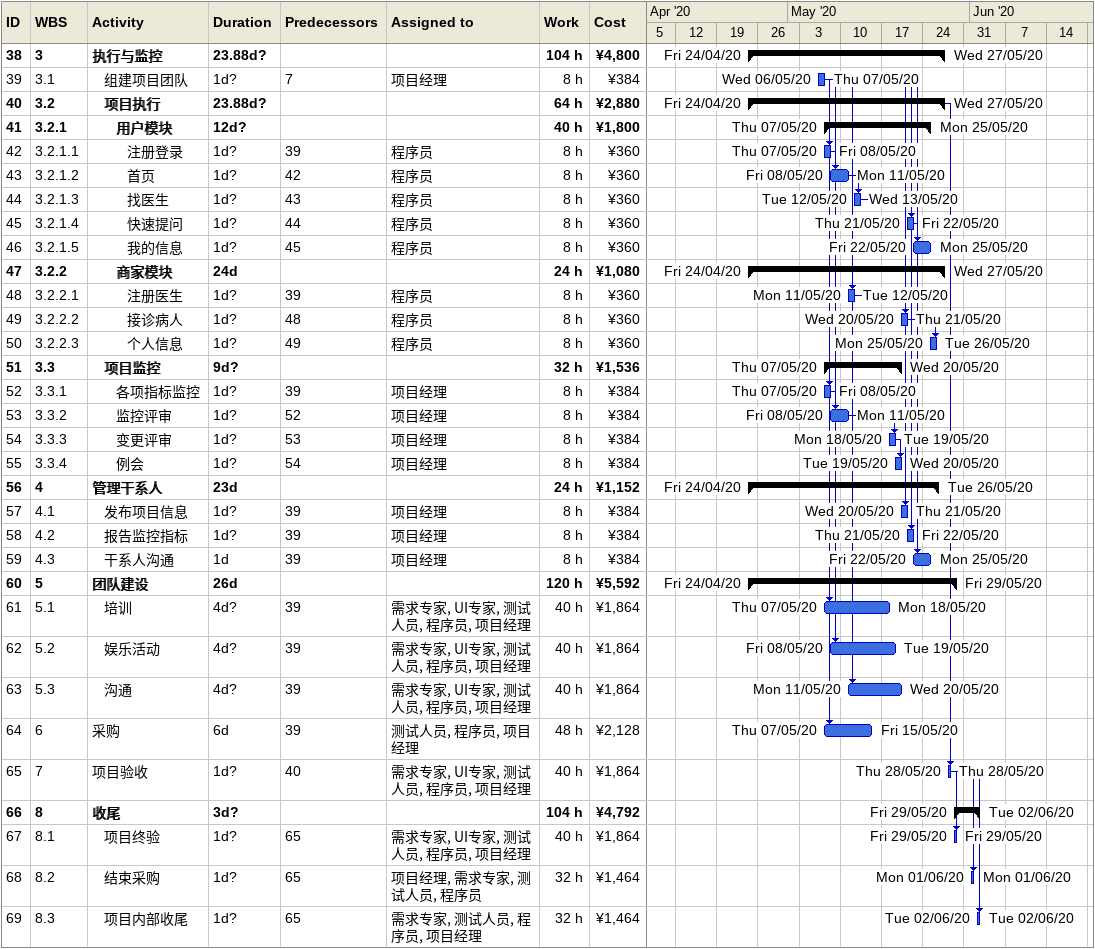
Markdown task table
| ID | WBS | Task | Duration | Start | Finish | Predecessors | Resources | Work (h) | Cost (¥) |
|---|---|---|---|---|---|---|---|---|---|
| 38 | 3 | **执行与监控** | 23.88d? | 2020-04-24 | 2020-05-27 |  |  | 104 | 4800 |
| 39 | 3.1 | 组建项目团队 | 1d? | 2020-05-06 | 2020-05-07 | 7 | 项目经理 | 8 | 384 |
| 40 | 3.2 | **项目执行** | 23.88d? | 2020-04-24 | 2020-05-27 |  |  | 64 | 2880 |
| 41 | 3.2.1 | **用户模块** | 12d? | 2020-05-07 | 2020-05-25 |  |  | 40 | 1800 |
| 42 | 3.2.1.1 | 注册登录 | 1d? | 2020-05-07 | 2020-05-08 | 39 | 程序员 | 8 | 360 |
| 43 | 3.2.1.2 | 首页 | 1d? | 2020-05-08 | 2020-05-11 | 42 | 程序员 | 8 | 360 |
| 44 | 3.2.1.3 | 找医生 | 1d? | 2020-05-12 | 2020-05-13 | 43 | 程序员 | 8 | 360 |
| 45 | 3.2.1.4 | 快速提问 | 1d? | 2020-05-21 | 2020-05-22 | 44 | 程序员 | 8 | 360 |
| 46 | 3.2.1.5 | 我的信息 | 1d? | 2020-05-22 | 2020-05-25 | 45 | 程序员 | 8 | 360 |
| 47 | 3.2.2 | **商家模块** | 24d | 2020-04-24 | 2020-05-27 |  |  | 24 | 1080 |
| 48 | 3.2.2.1 | 注册医生 | 1d? | 2020-05-11 | 2020-05-12 | 39 | 程序员 | 8 | 360 |
| 49 | 3.2.2.2 | 接诊病人 | 1d? | 2020-05-20 | 2020-05-21 | 48 | 程序员 | 8 | 360 |
| 50 | 3.2.2.3 | 个人信息 | 1d? | 2020-05-25 | 2020-05-26 | 49 | 程序员 | 8 | 360 |
| 51 | 3.3 | **项目监控** | 9d? | 2020-05-07 | 2020-05-20 |  |  | 32 | 1536 |
| 52 | 3.3.1 | 各项指标监控 | 1d? | 2020-05-07 | 2020-05-08 | 39 | 项目经理 | 8 | 384 |
| 53 | 3.3.2 | 监控评审 | 1d? | 2020-05-08 | 2020-05-11 | 52 | 项目经理 | 8 | 384 |
| 54 | 3.3.3 | 变更评审 | 1d? | 2020-05-18 | 2020-05-19 | 53 | 项目经理 | 8 | 384 |
| 55 | 3.3.4 | 例会 | 1d? | 2020-05-19 | 2020-05-20 | 54 | 项目经理 | 8 | 384 |
| 56 | 4 | **管理干系人** | 23d | 2020-04-24 | 2020-05-26 |  |  | 24 | 1152 |
| 57 | 4.1 | 发布项目信息 | 1d? | 2020-05-20 | 2020-05-21 | 39 | 项目经理 | 8 | 384 |
| 58 | 4.2 | 报告监控指标 | 1d? | 2020-05-21 | 2020-05-22 | 39 | 项目经理 | 8 | 384 |
| 59 | 4.3 | 干系人沟通 | 1d | 2020-05-22 | 2020-05-25 | 39 | 项目经理 | 8 | 384 |
| 60 | 5 | **团队建设** | 26d | 2020-04-24 | 2020-05-29 |  |  | 120 | 5592 |
| 61 | 5.1 | 培训 | 4d? | 2020-05-07 | 2020-05-18 | 39 | 需求专家, UI专家, 测试人员, 程序员, 项目经理 | 40 | 1864 |
| 62 | 5.2 | 娱乐活动 | 4d? | 2020-05-08 | 2020-05-19 | 39 | 需求专家, UI专家, 测试人员, 程序员, 项目经理 | 40 | 1864 |
| 63 | 5.3 | 沟通 | 4d? | 2020-05-11 | 2020-05-20 | 39 | 需求专家, UI专家, 测试人员, 程序员, 项目经理 | 40 | 1864 |
| 64 | 6 | 采购 | 6d | 2020-05-07 | 2020-05-15 | 39 | 测试人员, 程序员, 项目经理 | 48 | 2128 |
| 65 | 7 | 项目验收 | 1d? | 2020-05-28 | 2020-05-28 | 40 | 需求专家, UI专家, 测试人员, 程序员, 项目经理 | 40 | 1864 |
| 66 | 8 | **收尾** | 3d? | 2020-05-29 | 2020-06-02 |  |  | 104 | 4792 |
| 67 | 8.1 | 项目终验 | 1d? | 2020-05-29 | 2020-05-29 | 65 | 需求专家, UI专家, 测试人员, 程序员, 项目经理 | 40 | 1864 |
| 68 | 8.2 | 结束采购 | 1d? | 2020-06-01 | 2020-06-01 | 65 | 项目经理, 需求专家, 测试人员, 程序员 | 32 | 1464 |
| 69 | 8.3 | 项目内部收尾 | 1d? | 2020-06-02 | 2020-06-02 | 65 | 需求专家, 测试人员, 程序员, 项目经理 | 32 | 1464 |
